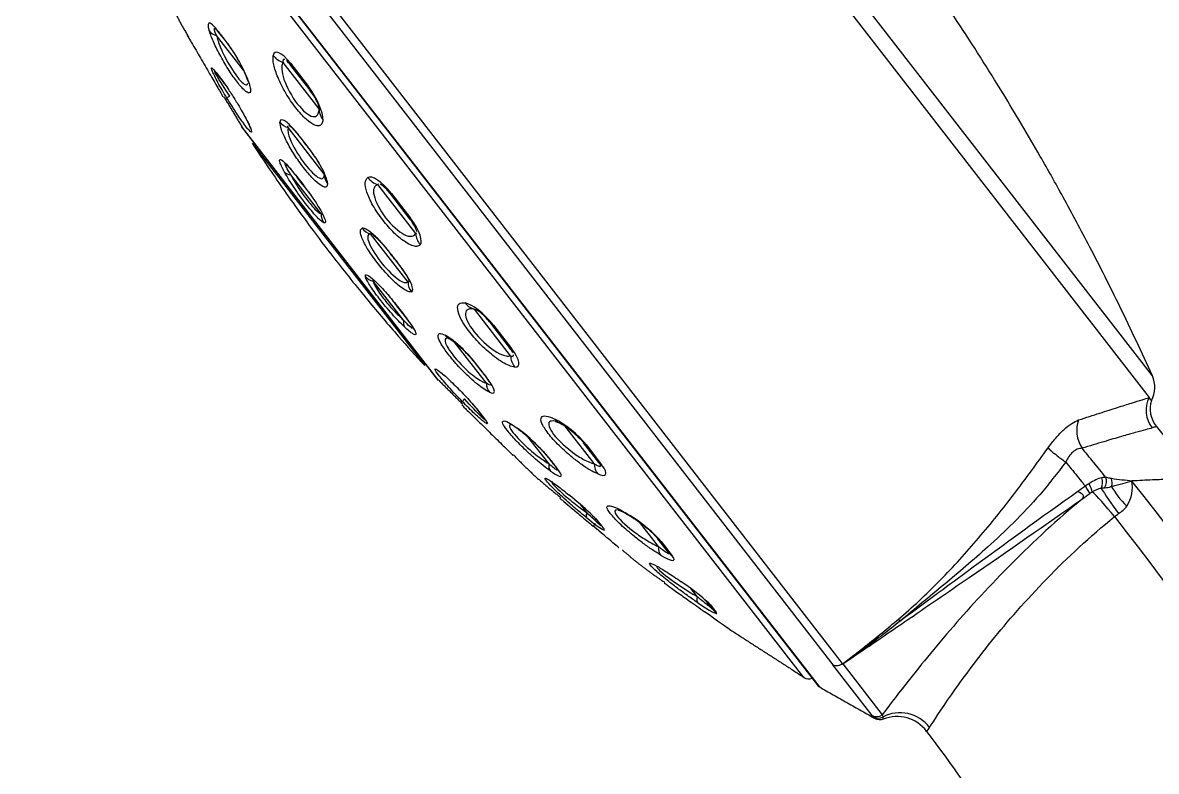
# Model space of a CAD drawing. Extents: x 1425 to 2779, y 0 to 992.
# Drawn here: x 2263.7 to 2325.2, y 605.2 to 645.9 of the extents above; entities that cross this region are included whole.
import ezdxf

# ---------------------------------------------------------------- set-up
doc = ezdxf.new("R2010")
doc.units = 0
doc.header["$LTSCALE"] = 10
doc.header["$MEASUREMENT"] = 0
doc.layers.add('1', color=7, linetype='CONTINUOUS')

msp = doc.modelspace()

# ---------------------------------------------------------------- linework, layer by layer
at = {"layer": '1', "color": 7, "linetype": 'Continuous', "lineweight": -3}
for p, q in [((2284.091, 678.002), (2324.797, 625.524)), ((2324.965, 626.702), (2285.393, 677.718)), ((2308.157, 611.096), (2263.838, 668.233)), ((2263.657, 667.713), (2307.627, 611.028)), ((2264.564, 664.393), (2285.721, 637.117)), ((2264.614, 664.293), (2306.794, 609.915)), ((2306.053, 610.337), (2264.839, 663.47)), ((2272.583, 645.18), (2272.584, 645.178)), ((2275.643, 643.29), (2274.182, 645.172)), ((2274.506, 645.097), (2274.487, 645.12)), ((2274.557, 644.995), (2274.539, 645.018)), ((2274.557, 644.995), (2274.579, 644.967)), ((2279.747, 641.183), (2277.787, 643.709)), ((2278.187, 643.656), (2279.163, 642.397)), ((2279.178, 642.298), (2278.212, 643.544)), ((2274.172, 643.131), (2274.373, 642.873)), ((2274.425, 642.79), (2274.226, 643.046)), ((2280.865, 633.35), (2275.527, 640.231)), ((2275.554, 640.193), (2286.172, 626.504)), ((2280.035, 637.627), (2278.064, 640.168)), ((2276.108, 639.33), (2285.474, 627.256)), ((2278.922, 639.403), (2278.9, 639.432)), ((2278.936, 639.35), (2278.914, 639.378)), ((2279.854, 635.486), (2278.206, 637.611)), ((2278.53, 637.514), (2278.854, 637.095)), ((2278.869, 637.061), (2278.547, 637.476)), ((2280.045, 637.477), (2280.038, 637.479)), ((2284.991, 634.423), (2282.93, 637.08)), ((2285.721, 637.117), (2306.878, 609.841)), ((2284.653, 635.239), (2283.637, 636.549)), ((2283.67, 636.586), (2284.697, 635.262)), ((2284.574, 631.775), (2282.534, 634.406)), ((2286.202, 626.469), (2280.865, 633.35)), ((2283.805, 633.072), (2283.782, 633.102)), ((2283.833, 633.072), (2283.81, 633.102)), ((2284.33, 629.715), (2282.683, 631.839)), ((2284.285, 630.079), (2283.963, 630.494)), ((2283.992, 630.471), (2284.317, 630.053)), ((2290.134, 627.793), (2288.173, 630.32)), ((2290.079, 628.245), (2289.112, 629.491)), ((2289.204, 629.452), (2290.181, 628.193)), ((2288.822, 626.299), (2287.092, 628.53)), ((2290.079, 628.245), (2290.145, 628.16)), ((2288.507, 627.011), (2288.487, 627.037)), ((2288.575, 626.958), (2288.555, 626.985)), ((2288.606, 624.509), (2288.407, 624.765)), ((2288.474, 624.694), (2288.675, 624.435)), ((2294.672, 621.942), (2293.088, 623.983)), ((2292.205, 621.938), (2291.075, 623.394)), ((2294.923, 621.999), (2294.101, 623.059)), ((2294.247, 622.952), (2295.078, 621.88)), ((2290.264, 622.386), (2290.262, 622.388)), ((2292.377, 622.022), (2292.391, 622.003)), ((2292.407, 621.983), (2292.391, 622.003)), ((2294.923, 621.999), (2294.929, 621.992)), ((2292.508, 621.888), (2292.493, 621.908)), ((2294.266, 619.28), (2293.923, 619.724)), ((2294.809, 618.886), (2294.969, 618.68)), ((2294.977, 618.669), (2294.969, 618.68)), ((2295.101, 618.546), (2295.092, 618.557)), ((2298.162, 617.443), (2297.146, 618.752)), ((2298.713, 617.114), (2298.116, 617.884)), ((2298.304, 617.721), (2298.908, 616.942)), ((2295.996, 617.39), (2296.003, 617.383)), ((2300.262, 614.736), (2299.944, 615.145)), ((2301.076, 614.067), (2300.762, 614.472)), ((2300.979, 614.272), (2301.297, 613.863)), ((2302.018, 612.933), (2302.01, 612.942)), ((2307.63, 611.026), (2307.627, 611.028)), ((2309.765, 608.274), (2307.63, 611.026)), ((2308.11, 611.059), (2308.114, 611.053)), ((2308.166, 611.077), (2310.306, 608.317)), ((2310.362, 608.078), (2310.362, 608.076))]:
    msp.add_line(p, q, dxfattribs=at)
for centre, radius, start, end in [((2275.949, 640.5), 0.5, 212.49845, 217.79946), ((2286.567, 626.81), 0.5, 217.79946, 223.10117), ((2323.598, 626.085), 1.5, 331.57167, 24.28365), ((2326.344, 624.91), 1.5, 162.11647, 219.10342), ((2306.313, 610.764), 0.5, 238.70122, 291.53709), ((2307.031, 610.099), 0.3, 217.79946, 239.28471), ((2311.112, 606.222), 2, 36.67827, 112.01394)]:
    msp.add_arc(centre, radius, start, end, dxfattribs=at)
at = {"layer": '1', "color": 7, "linetype": 'Continuous', "lineweight": -3, "extrusion": (-6.12323e-17, 7.4988e-33, -1)}
msp.add_arc((-2310.175, 608.54), 0.5, 247.98606, 298.57653, dxfattribs=at)
at = {"layer": '1', "color": 7, "linetype": 'Continuous', "lineweight": -3}
for centre, major_axis, ratio, start_param, end_param in [((2274.469, 645.803), (-0.763, -0.24), 0.790647, 0.258383, 0.955246), ((2273.284, 645.566), (-0.632, -0.49), 0.999814, 6.129539, 6.283185), ((2275.189, 645.485), (-0.632, -0.49), 0.601951, 6.04877, 6.283185), ((2278.078, 644.584), (-0.984, 0.179), 0.920519, 0.762673, 1.440702), ((2279.002, 644.157), (-0.79, -0.613), 0.336273, 5.969297, 6.283185), ((2274.858, 643.537), (0.632, 0.49), 0.820215, 2.987946, 3.141593), ((2275.057, 643.28), (-0.632, -0.49), 0.797517, 6.129539, 6.283185), ((2276.592, 643.066), (-0.759, -0.252), 0.768418, 6.253134, 6.575553), ((2279.968, 642.911), (0.79, 0.613), 0.281505, 2.827704, 3.141593), ((2275.404, 642.222), (-0.684, -0.414), 0.069588, 0.056778, 0.698233), ((2280.746, 641.144), (-0.998, 0.063), 0.898066, 0.027091, 0.70512), ((2278.275, 640.896), (-0.799, 0.038), 0.944594, 0.651641, 1.348505), ((2276.707, 640.543), (-0.748, -0.283), 0.920959, 6.24363, 6.510766), ((2279.546, 639.868), (0.632, 0.49), 0.274487, 2.907178, 3.141593), ((2279.568, 639.84), (-0.632, -0.49), 0.272839, 6.04877, 6.283185), ((2278.522, 638.202), (-0.698, -0.391), 0.638772, 0.144702, 0.786157), ((2279.179, 637.967), (0.632, 0.49), 0.327322, 2.987946, 3.141593), ((2280.835, 637.597), (-0.8, -0.014), 0.934499, 6.22356, 6.920424), ((2283.163, 638.029), (-0.51, 0.86), 0.956087, 1.665107, 2.343136), ((2279.501, 637.552), (-0.632, -0.49), 0.290596, 6.129539, 6.283185), ((2284.427, 637.162), (-0.79, -0.613), 0.028793, 5.969297, 6.283185), ((2280.63, 635.485), (0.359, 0.715), 0.963967, 2.019888, 2.661343), ((2285.443, 635.852), (0.79, 0.613), 0.028793, 3.141593, 3.455481), ((2282.706, 635.183), (-0.15, 0.786), 0.970968, 2.0263, 2.723163), ((2285.968, 634.412), (-0.706, 0.708), 0.956087, 0.798457, 1.476486), ((2284.415, 633.592), (0.632, 0.49), 0.091415, 3.141593, 3.376008), ((2284.437, 633.563), (-0.632, -0.49), 0.093121, 0, 0.234415), ((2282.874, 632.592), (-0.782, -0.17), 0.963967, 0.480249, 1.121705), ((2285.356, 631.767), (-0.263, 0.756), 0.974371, 1.233845, 1.930708), ((2288.385, 631.297), (0.188, 0.982), 0.898066, 2.436473, 3.114501), ((2284.595, 630.984), (0.632, 0.49), 0.290596, 3.141593, 3.295239), ((2284.917, 630.569), (-0.632, -0.49), 0.327322, 0, 0.153647), ((2284.982, 629.874), (0.552, 0.579), 0.638772, 2.355436, 2.996891), ((2289.902, 630.104), (-0.79, -0.613), 0.281505, 0, 0.313888), ((2287.164, 629.436), (0.363, 0.713), 0.866208, 2.726411, 3.118255), ((2290.869, 628.858), (0.79, 0.613), 0.336273, 3.141593, 3.455481), ((2291.053, 627.857), (0.071, 0.997), 0.920519, 1.700891, 2.378919), ((2286.798, 627.534), (0.46, 0.655), 0.920959, 2.914012, 3.198367), ((2289.119, 627.527), (0.632, 0.49), 0.444971, 3.141593, 3.376008), ((2289.139, 627.501), (-0.632, -0.49), 0.446505, 0, 0.234415), ((2289.546, 626.365), (0.341, 0.724), 0.882649, 2.049803, 2.746667), ((2288.1, 625.854), (0.572, 0.56), 0.069588, 2.443359, 3.084815), ((2326.111, 624.816), (0.421, -1.44), 0.990409, 3.938422, 5.107345), ((2289.039, 625.255), (0.632, 0.49), 0.797517, 3.141593, 3.295239), ((2289.238, 624.999), (-0.632, -0.49), 0.820215, 0, 0.153647), ((2291.046, 624.431), (0.47, 0.647), 0.644461, 2.929366, 3.225859), ((2293.233, 625.047), (0.439, 0.899), 0.752136, 2.751698, 3.1274), ((2322.149, 623.6), (0.449, -1.431), 0.845009, 3.953017, 5.044547), ((2294.891, 623.672), (-0.79, -0.613), 0.564247, 0, 0.313888), ((2290.812, 622.969), (0.632, 0.49), 0.999814, 3.141593, 3.295239), ((2293.023, 622.493), (0.632, 0.49), 0.738431, 3.141593, 3.376008), ((2295.713, 622.612), (0.79, 0.613), 0.610836, 3.141593, 3.455481), ((2292.839, 622.12), (0.464, 0.651), 0.67172, 2.272821, 2.969684), ((2293.039, 622.474), (-0.632, -0.49), 0.739586, 0, 0.234415), ((2295.503, 622.12), (0.4, 0.917), 0.794845, 2.089679, 2.767708), ((2321.434, 620.772), (0.25, -0.433), 0.241791, 0.465728, 1.609611), ((2321.931, 620.939), (0.022, -0.5), 0.658101, 0.827819, 2.023829), ((2322.105, 620.925), (-0.108, -0.488), 0.728057, 1.102948, 2.311081), ((2322.403, 620.856), (-0.086, -0.493), 0.754515, 1.387842, 2.281452), ((2322.787, 618.974), (-1.26, 1.553), 0.07539, 4.709308, 5.830934), ((2323.215, 619.302), (-1.171, 1.621), 0.059104, 0.58893, 1.575202), ((2324.152, 620.088), (-1.467, 1.359), 0.361279, 0.764358, 1.515616), ((2294.79, 619.605), (0.503, 0.622), 0.370072, 2.384959, 3.081822), ((2297.233, 619.89), (0.531, 0.847), 0.532582, 2.913526, 3.209486), ((2295.136, 619.16), (0.513, 0.614), 0.018443, 2.467967, 3.16483), ((2295.136, 619.16), (0.513, 0.614), 0.018443, 2.467967, 3.16483), ((2295.601, 619.17), (0.632, 0.49), 0.932162, 3.141593, 3.376008), ((2295.609, 619.16), (-0.632, -0.49), 0.932781, 0, 0.234415), ((2298.906, 618.497), (-0.79, -0.613), 0.791757, 0, 0.313888), ((2298.882, 617.764), (0.516, 0.857), 0.591366, 2.274383, 2.952412), ((2299.503, 617.727), (0.79, 0.613), 0.825606, 3.141593, 3.455481), ((2300.86, 615.215), (0.563, 0.827), 0.329999, 2.392717, 3.070746), ((2301.553, 615.085), (-0.79, -0.613), 0.941765, 0, 0.313888), ((2301.867, 614.68), (0.79, 0.613), 0.95956, 3.141593, 3.455481), ((2301.242, 614.721), (0.578, 0.816), 0.03633, 2.96891, 3.166156), ((2309.476, 611.925), (0.095, -0.121), 0.06588, 3.583979, 4.233587), ((2307.878, 611.451), (-0.395, -0.306), 0.902957, 0.411505, 1.57674), ((2307.882, 611.45), (-0.395, -0.306), 0.902957, 0.411549, 1.45248), ((2277.238, 650.42), (43.775, 33.955), 0.902958, 4.717243, 4.718332), ((2311.314, 606.461), (-1.615, 1.179), 0.972943, 4.421123, 5.84877), ((2310.005, 608.712), (0.395, 0.306), 0.995323, 3.553142, 4.703662), ((2310.086, 608.625), (0.344, 0.362), 0.994828, 3.402967, 4.41939)]:
    msp.add_ellipse(centre, major_axis=major_axis, ratio=ratio, start_param=start_param, end_param=end_param, dxfattribs=at)
for points, knots in [([(2324.965, 626.702), (2324.395, 627.964), (2323.295, 630.309), (2321.667, 633.537), (2320.217, 636.247), (2318.971, 638.467), (2317.88, 640.338), (2316.799, 642.131), (2315.641, 643.988), (2314.311, 646.042), (2312.717, 648.409), (2310.675, 651.298), (2309.094, 653.405), (2308.202, 654.555)], [0, 0, 0, 0, 0.127492, 0.238457, 0.332806, 0.410489, 0.472843, 0.532186, 0.603305, 0.674314, 0.75745, 0.866048, 1, 1, 1, 1]), ([(2274.487, 645.12), (2274.359, 645.286), (2274.228, 645.455), (2274, 645.711), (2273.903, 645.796), (2273.699, 645.889), (2273.682, 645.728), (2273.779, 645.418)], [0, 0, 0, 0, 0.25, 0.25, 0.5, 0.5, 1, 1, 1, 1]), ([(2275.921, 642.656), (2275.956, 642.538), (2276.025, 642.309), (2276.028, 642.11), (2275.94, 642.027), (2275.727, 642.13), (2275.322, 642.593), (2274.853, 643.257), (2274.397, 644.037), (2273.994, 644.823), (2273.851, 645.217), (2273.779, 645.418)], [0, 0, 0, 0, 0.087607, 0.169371, 0.250856, 0.377447, 0.501128, 0.621802, 0.747777, 0.872041, 1, 1, 1, 1]), ([(2274.182, 645.172), (2274.071, 645.408), (2274.026, 645.557), (2274.082, 645.546), (2274.088, 645.543), (2274.095, 645.539)], [0, 0, 0, 0, 0.910021, 0.910021, 1, 1, 1, 1]), ([(2274.095, 645.539), (2274.123, 645.523), (2274.167, 645.48), (2274.305, 645.32), (2274.41, 645.184), (2274.539, 645.018)], [0, 0, 0, 0, 0.445139, 0.445139, 1, 1, 1, 1]), ([(2272.584, 645.178), (2272.597, 645.159), (2272.619, 645.123), (2272.795, 644.824), (2273.105, 644.292), (2273.475, 643.654), (2273.806, 643.084), (2273.952, 642.831), (2274.023, 642.707)], [0, 0, 0, 0, 0.178327, 0.339125, 0.500023, 0.752204, 0.878517, 1, 1, 1, 1]), ([(2274.182, 645.172), (2274.204, 645.079), (2274.272, 644.784), (2274.611, 643.972), (2275.082, 643.204), (2275.539, 642.614), (2275.799, 642.406), (2275.878, 642.527), (2275.885, 642.576)], [0, 0, 0, 0, 0.097099, 0.305185, 0.602436, 0.603236, 0.900981, 1, 1, 1, 1]), ([(2275.921, 642.656), (2275.814, 642.98), (2275.593, 643.447), (2275.19, 644.137), (2275.046, 644.362), (2274.767, 644.761), (2274.636, 644.929), (2274.506, 645.097)], [0, 0, 0, 0, 0.5, 0.5, 0.75, 0.75, 1, 1, 1, 1]), ([(2274.541, 645.018), (2274.669, 644.861), (2274.861, 644.602), (2275.129, 644.207), (2275.314, 643.908), (2275.482, 643.61), (2275.675, 643.227), (2275.778, 642.98), (2275.828, 642.83)], [0, 0, 0, 0, 0.266623, 0.392615, 0.515594, 0.636826, 0.757699, 1, 1, 1, 1]), ([(2279.95, 640.611), (2279.936, 640.52), (2279.908, 640.345), (2279.754, 640.246), (2279.484, 640.291), (2279.063, 640.556), (2278.477, 641.216), (2277.907, 642.046), (2277.495, 642.885), (2277.236, 643.633), (2277.247, 643.933), (2277.253, 644.088)], [0, 0, 0, 0, 0.087456, 0.169153, 0.25014, 0.377375, 0.499739, 0.622279, 0.749894, 0.871256, 1, 1, 1, 1]), ([(2277.787, 643.709), (2277.77, 643.674), (2277.723, 643.576), (2277.707, 643.296), (2277.835, 642.644), (2278.265, 641.844), (2278.859, 641.078), (2279.358, 640.681), (2279.642, 640.804), (2279.729, 640.992), (2279.742, 641.132), (2279.747, 641.183)], [0, 0, 0, 0, 0.046355, 0.127416, 0.254336, 0.50001, 0.500136, 0.746142, 0.872777, 0.954138, 1, 1, 1, 1]), ([(2277.876, 643.862), (2277.831, 643.878), (2277.779, 643.858), (2277.785, 643.752), (2277.787, 643.709)], [0, 0, 0, 0, 0.602963, 1, 1, 1, 1]), ([(2278.212, 643.544), (2278.155, 643.612), (2278.07, 643.715), (2278, 643.781), (2277.978, 643.799)], [0, 0, 0, 0, 0.664787, 1, 1, 1, 1]), ([(2274.723, 641.806), (2274.641, 641.942), (2274.473, 642.223), (2274.179, 642.746), (2273.91, 643.277), (2273.861, 643.509), (2274.066, 643.261), (2274.172, 643.131)], [0, 0, 0, 0, 0.121003, 0.24993, 0.500418, 0.740079, 1, 1, 1, 1]), ([(2274.899, 641.874), (2274.615, 642.301), (2274.343, 642.734), (2274.117, 643.12), (2274.075, 643.202), (2274.079, 643.231), (2274.128, 643.174), (2274.226, 643.046)], [0, 0, 0, 0, 0.5, 0.5, 0.75, 0.75, 1, 1, 1, 1]), ([(2274.023, 642.707), (2274.101, 642.574), (2274.251, 642.313), (2274.47, 641.936), (2274.537, 641.819), (2274.538, 641.819), (2274.538, 641.819)], [0, 0, 0, 0, 0.26018, 0.505794, 0.999067, 1, 1, 1, 1]), ([(2274.373, 642.873), (2274.468, 642.747), (2274.648, 642.507), (2274.996, 641.987), (2275.405, 641.328), (2275.74, 640.734), (2275.952, 640.317), (2276.009, 640.179), (2276.037, 640.112)], [0, 0, 0, 0, 0.178327, 0.339125, 0.500023, 0.752204, 0.878517, 1, 1, 1, 1]), ([(2274.411, 642.81), (2274.475, 642.727), (2274.609, 642.547), (2274.767, 642.324), (2274.846, 642.209)], [0, 0, 0, 0, 0.515527, 1, 1, 1, 1]), ([(2276.037, 640.112), (2276.056, 640.052), (2276.095, 639.936), (2276.05, 639.9), (2275.81, 640.159), (2275.398, 640.74), (2275.016, 641.328), (2274.822, 641.644), (2274.723, 641.806)], [0, 0, 0, 0, 0.130106, 0.252927, 0.499594, 0.746402, 0.869479, 1, 1, 1, 1]), ([(2279.747, 641.183), (2279.745, 641.225), (2279.74, 641.332), (2279.626, 641.613), (2279.422, 641.969), (2279.25, 642.201), (2279.178, 642.298)], [0, 0, 0, 0, 0.200427, 0.49953, 0.790892, 1, 1, 1, 1]), ([(2275.856, 640.503), (2275.856, 640.503), (2275.895, 640.421), (2275.925, 640.351), (2275.947, 640.292)], [0, 0, 0, 0, 0.000115, 1, 1, 1, 1]), ([(2278.9, 639.432), (2278.745, 639.631), (2278.587, 639.836), (2278.282, 640.19), (2278.137, 640.338), (2277.773, 640.637), (2277.626, 640.642), (2277.618, 640.468)], [0, 0, 0, 0, 0.25, 0.25, 0.5, 0.5, 1, 1, 1, 1]), ([(2280.199, 637.14), (2280.193, 637.076), (2280.18, 636.952), (2280.049, 636.925), (2279.811, 637.038), (2279.433, 637.352), (2278.906, 637.973), (2278.38, 638.709), (2277.965, 639.437), (2277.661, 640.096), (2277.632, 640.343), (2277.618, 640.468)], [0, 0, 0, 0, 0.087607, 0.169371, 0.250856, 0.377447, 0.501128, 0.621802, 0.747777, 0.872041, 1, 1, 1, 1]), ([(2278.064, 640.168), (2278.056, 640.113), (2278.029, 639.94), (2278.229, 639.307), (2278.702, 638.537), (2279.253, 637.826), (2279.659, 637.436), (2279.977, 637.367), (2280.013, 637.528), (2280.035, 637.627)], [0, 0, 0, 0, 0.080562, 0.253207, 0.499831, 0.500495, 0.747529, 0.843295, 1, 1, 1, 1]), ([(2278.109, 640.283), (2278.136, 640.273), (2278.173, 640.247), (2278.292, 640.142), (2278.386, 640.04), (2278.619, 639.759), (2278.758, 639.578), (2278.914, 639.378)], [0, 0, 0, 0, 0.248031, 0.248031, 0.624016, 0.624016, 1, 1, 1, 1]), ([(2276.108, 639.33), (2276.652, 638.498), (2277.684, 636.971), (2279.173, 634.901), (2280.113, 633.661), (2280.546, 633.103)], [0, 0, 0, 0, 0.389678, 0.722924, 1, 1, 1, 1]), ([(2280.199, 637.14), (2280.196, 637.33), (2280.055, 637.695), (2279.689, 638.337), (2279.543, 638.564), (2279.236, 638.999), (2279.079, 639.201), (2278.922, 639.403)], [0, 0, 0, 0, 0.5, 0.5, 0.75, 0.75, 1, 1, 1, 1]), ([(2278.936, 639.35), (2279.094, 639.146), (2279.247, 638.948), (2279.522, 638.575), (2279.642, 638.401), (2279.741, 638.244), (2279.744, 638.24), (2279.747, 638.235)], [0, 0, 0, 0, 0.492929, 0.492929, 0.985859, 0.985859, 1, 1, 1, 1]), ([(2277.868, 637.751), (2277.813, 637.853), (2277.7, 638.064), (2277.582, 638.36), (2277.599, 638.521), (2277.949, 638.238), (2278.331, 637.762), (2278.53, 637.514)], [0, 0, 0, 0, 0.121003, 0.24993, 0.500418, 0.740079, 1, 1, 1, 1]), ([(2277.925, 638.192), (2277.956, 638.179), (2278.017, 638.122), (2278.215, 637.899), (2278.364, 637.711), (2278.547, 637.476)], [0, 0, 0, 0, 0.462834, 0.462834, 1, 1, 1, 1]), ([(2279.993, 635.011), (2279.942, 635.043), (2279.842, 635.106), (2279.532, 635.411), (2279.022, 636.018), (2278.476, 636.771), (2278.094, 637.359), (2277.945, 637.618), (2277.868, 637.751)], [0, 0, 0, 0, 0.130106, 0.252927, 0.499594, 0.746402, 0.869479, 1, 1, 1, 1]), ([(2278.206, 637.611), (2278.285, 637.463), (2278.44, 637.178), (2278.759, 636.693), (2279.131, 636.181), (2279.572, 635.667), (2279.756, 635.549), (2279.854, 635.486)], [0, 0, 0, 0, 0.179168, 0.347393, 0.501625, 0.737142, 1, 1, 1, 1]), ([(2285.228, 633.807), (2285.172, 633.77), (2285.063, 633.699), (2284.788, 633.756), (2284.388, 633.968), (2283.841, 634.396), (2283.397, 634.904), (2283.002, 635.413), (2282.62, 635.971), (2282.308, 636.681), (2282.195, 637.241), (2282.325, 637.387), (2282.392, 637.462)], [0, 0, 0, 0, 0.087458, 0.169158, 0.250147, 0.37738, 0.499751, 0.500394, 0.622942, 0.750385, 0.871489, 1, 1, 1, 1]), ([(2278.854, 637.095), (2278.995, 636.91), (2279.263, 636.558), (2279.637, 636.004), (2279.963, 635.451), (2280.107, 635.105), (2280.092, 634.979), (2280.026, 635), (2279.993, 635.011)], [0, 0, 0, 0, 0.178327, 0.339125, 0.500023, 0.752204, 0.878517, 1, 1, 1, 1]), ([(2282.93, 637.08), (2282.896, 637.066), (2282.802, 637.029), (2282.694, 636.868), (2282.674, 636.405), (2283.043, 635.684), (2283.668, 634.879), (2284.275, 634.341), (2284.728, 634.247), (2284.911, 634.311), (2284.97, 634.393), (2284.991, 634.423)], [0, 0, 0, 0, 0.046355, 0.127416, 0.254336, 0.50001, 0.500136, 0.746142, 0.872777, 0.954138, 1, 1, 1, 1]), ([(2283.637, 636.549), (2283.568, 636.635), (2283.401, 636.839), (2283.199, 637.021), (2283.089, 637.085), (2283.054, 637.098)], [0, 0, 0, 0, 0.303083, 0.72806, 1, 1, 1, 1]), ([(2285.04, 634.539), (2285.035, 634.577), (2285, 634.698), (2284.875, 634.938), (2284.719, 635.151), (2284.653, 635.239)], [0, 0, 0, 0, 0.269795, 0.694903, 1, 1, 1, 1]), ([(2284.76, 631.261), (2284.707, 631.257), (2284.606, 631.247), (2284.346, 631.386), (2283.976, 631.669), (2283.473, 632.143), (2282.863, 632.868), (2282.305, 633.662), (2282.034, 634.242), (2281.948, 634.617), (2282.04, 634.677), (2282.087, 634.707)], [0, 0, 0, 0, 0.087565, 0.16929, 0.250736, 0.377265, 0.500887, 0.639925, 0.78603, 0.891403, 1, 1, 1, 1]), ([(2283.81, 633.102), (2283.65, 633.308), (2283.485, 633.522), (2283.142, 633.924), (2282.966, 634.112), (2282.48, 634.569), (2282.212, 634.731), (2282.087, 634.707)], [0, 0, 0, 0, 0.25, 0.25, 0.5, 0.5, 1, 1, 1, 1]), ([(2282.534, 634.406), (2282.492, 634.394), (2282.362, 634.355), (2282.371, 633.968), (2282.771, 633.291), (2283.342, 632.555), (2283.836, 632.05), (2284.345, 631.737), (2284.486, 631.761), (2284.574, 631.775)], [0, 0, 0, 0, 0.080562, 0.253207, 0.499831, 0.500495, 0.747529, 0.843295, 1, 1, 1, 1]), ([(2282.576, 634.408), (2282.645, 634.389), (2282.773, 634.292), (2283.055, 634.001), (2283.183, 633.856), (2283.465, 633.511), (2283.621, 633.31), (2283.782, 633.102)], [0, 0, 0, 0, 0.443294, 0.443294, 0.721647, 0.721647, 1, 1, 1, 1]), ([(2280.546, 633.103), (2281.153, 632.321), (2282.303, 630.885), (2283.955, 628.942), (2284.995, 627.78), (2285.474, 627.256)], [0, 0, 0, 0, 0.388064, 0.721562, 1, 1, 1, 1]), ([(2283.805, 633.072), (2283.968, 632.862), (2284.116, 632.672), (2284.359, 632.339), (2284.453, 632.198), (2284.59, 631.962), (2284.626, 631.874), (2284.628, 631.824)], [0, 0, 0, 0, 0.320135, 0.320135, 0.64027, 0.64027, 1, 1, 1, 1]), ([(2284.76, 631.261), (2284.873, 631.301), (2284.842, 631.523), (2284.573, 632.04), (2284.449, 632.24), (2284.157, 632.655), (2283.995, 632.863), (2283.833, 633.072)], [0, 0, 0, 0, 0.5, 0.5, 0.75, 0.75, 1, 1, 1, 1]), ([(2282.257, 632.093), (2282.255, 632.126), (2282.252, 632.194), (2282.382, 632.171), (2282.713, 631.928), (2283.361, 631.262), (2283.776, 630.742), (2283.992, 630.471)], [0, 0, 0, 0, 0.121003, 0.24993, 0.500418, 0.740079, 1, 1, 1, 1]), ([(2284.383, 629.352), (2284.273, 629.46), (2284.06, 629.668), (2283.586, 630.183), (2282.992, 630.899), (2282.53, 631.545), (2282.312, 631.922), (2282.275, 632.035), (2282.257, 632.093)], [0, 0, 0, 0, 0.130106, 0.252927, 0.499594, 0.746402, 0.869479, 1, 1, 1, 1]), ([(2282.683, 631.839), (2282.7, 631.773), (2282.733, 631.643), (2282.948, 631.293), (2283.279, 630.834), (2283.79, 630.229), (2284.144, 629.892), (2284.33, 629.715)], [0, 0, 0, 0, 0.179168, 0.347393, 0.501625, 0.737142, 1, 1, 1, 1]), ([(2290.367, 627.181), (2290.269, 627.198), (2290.08, 627.231), (2289.696, 627.428), (2289.193, 627.774), (2288.557, 628.317), (2287.896, 629.073), (2287.399, 629.809), (2287.228, 630.338), (2287.289, 630.674), (2287.541, 630.663), (2287.67, 630.658)], [0, 0, 0, 0, 0.087456, 0.169153, 0.25014, 0.377375, 0.499739, 0.622279, 0.749894, 0.871256, 1, 1, 1, 1]), ([(2284.285, 630.079), (2284.466, 629.845), (2284.61, 629.654), (2284.777, 629.407), (2284.818, 629.333), (2284.824, 629.299)], [0, 0, 0, 0, 0.538648, 0.538648, 1, 1, 1, 1]), ([(2284.317, 630.053), (2284.449, 629.878), (2284.701, 629.547), (2284.945, 629.161), (2285.04, 628.906), (2284.907, 628.917), (2284.644, 629.111), (2284.469, 629.273), (2284.383, 629.352)], [0, 0, 0, 0, 0.178327, 0.339125, 0.500023, 0.752204, 0.878517, 1, 1, 1, 1]), ([(2288.173, 630.32), (2288.123, 630.328), (2287.983, 630.349), (2287.78, 630.311), (2287.591, 630.066), (2287.852, 629.484), (2288.446, 628.719), (2289.115, 628.103), (2289.715, 627.818), (2289.989, 627.764), (2290.095, 627.785), (2290.134, 627.793)], [0, 0, 0, 0, 0.046355, 0.127416, 0.254336, 0.50001, 0.500136, 0.746142, 0.872777, 0.954138, 1, 1, 1, 1]), ([(2289.112, 629.491), (2289.037, 629.584), (2288.855, 629.808), (2288.56, 630.096), (2288.341, 630.257), (2288.249, 630.294), (2288.224, 630.303)], [0, 0, 0, 0, 0.226858, 0.544954, 0.873301, 1, 1, 1, 1]), ([(2288.986, 625.813), (2288.89, 625.865), (2288.704, 625.964), (2288.338, 626.24), (2287.873, 626.644), (2287.303, 627.206), (2286.74, 627.873), (2286.324, 628.468), (2286.182, 628.844), (2286.229, 629.05), (2286.464, 628.957), (2286.583, 628.91)], [0, 0, 0, 0, 0.087607, 0.169371, 0.250856, 0.377447, 0.501128, 0.621802, 0.747777, 0.872041, 1, 1, 1, 1]), ([(2288.555, 626.985), (2288.41, 627.171), (2288.262, 627.364), (2287.925, 627.758), (2287.739, 627.959), (2287.185, 628.503), (2286.82, 628.79), (2286.583, 628.91)], [0, 0, 0, 0, 0.25, 0.25, 0.5, 0.5, 1, 1, 1, 1]), ([(2286.737, 628.743), (2286.635, 628.756), (2286.489, 628.651), (2286.739, 628.175), (2287.253, 627.513), (2287.778, 626.969), (2288.43, 626.47), (2288.672, 626.364), (2288.822, 626.299)], [0, 0, 0, 0, 0.169733, 0.443924, 0.444662, 0.719309, 0.825779, 1, 1, 1, 1]), ([(2286.83, 628.722), (2286.813, 628.727), (2286.78, 628.736), (2286.751, 628.742), (2286.737, 628.743)], [0, 0, 0, 0, 0.513755, 1, 1, 1, 1]), ([(2286.782, 628.734), (2286.886, 628.68), (2287.063, 628.559), (2287.351, 628.315), (2287.581, 628.096), (2287.819, 627.848), (2288.142, 627.48), (2288.362, 627.207), (2288.501, 627.021)], [0, 0, 0, 0, 0.239123, 0.359362, 0.480082, 0.603088, 0.729915, 1, 1, 1, 1]), ([(2290.268, 627.955), (2290.256, 627.98), (2290.21, 628.065), (2290.131, 628.173), (2290.079, 628.245)], [0, 0, 0, 0, 0.333837, 1, 1, 1, 1]), ([(2287.732, 627.965), (2287.832, 627.852), (2287.937, 627.73), (2288.19, 627.42), (2288.341, 627.225), (2288.487, 627.037)], [0, 0, 0, 0, 0.417864, 0.417864, 1, 1, 1, 1]), ([(2290.134, 627.793), (2290.174, 627.78), (2290.276, 627.748), (2290.307, 627.793), (2290.303, 627.841)], [0, 0, 0, 0, 0.401743, 1, 1, 1, 1]), ([(2287.528, 625.298), (2287.396, 625.434), (2287.139, 625.699), (2286.665, 626.215), (2286.204, 626.759), (2286.011, 627.057), (2286.058, 627.092), (2286.161, 627.026), (2286.214, 626.992)], [0, 0, 0, 0, 0.130106, 0.252927, 0.499594, 0.746402, 0.869479, 1, 1, 1, 1]), ([(2286.214, 626.992), (2286.272, 626.948), (2286.392, 626.857), (2286.747, 626.545), (2287.298, 626.016), (2288.027, 625.245), (2288.321, 624.883), (2288.474, 624.694)], [0, 0, 0, 0, 0.121003, 0.24993, 0.500418, 0.740079, 1, 1, 1, 1]), ([(2288.507, 627.011), (2288.653, 626.823), (2288.776, 626.665), (2288.917, 626.468), (2288.957, 626.406), (2288.986, 626.357)], [0, 0, 0, 0, 0.629153, 0.629153, 1, 1, 1, 1]), ([(2288.986, 625.813), (2289.212, 625.706), (2289.308, 625.765), (2289.184, 626.096), (2289.099, 626.245), (2288.866, 626.584), (2288.721, 626.771), (2288.575, 626.958)], [0, 0, 0, 0, 0.5, 0.5, 0.75, 0.75, 1, 1, 1, 1]), ([(2286.366, 626.861), (2286.417, 626.825), (2286.477, 626.778), (2286.547, 626.72), (2286.547, 626.72)], [0, 0, 0, 0, 0.999956, 1, 1, 1, 1]), ([(2287.494, 625.115), (2287.494, 625.115), (2287.59, 625.022), (2287.901, 624.716), (2288.116, 624.505), (2288.227, 624.396)], [0, 0, 0, 0, 0.492595, 0.738852, 1, 1, 1, 1]), ([(2288.675, 624.435), (2288.747, 624.338), (2288.885, 624.153), (2288.892, 624.072), (2288.695, 624.193), (2288.307, 624.534), (2287.87, 624.952), (2287.64, 625.184), (2287.528, 625.298)], [0, 0, 0, 0, 0.178327, 0.339125, 0.500023, 0.752204, 0.878517, 1, 1, 1, 1]), ([(2288.606, 624.509), (2288.704, 624.382), (2288.747, 624.32), (2288.719, 624.323), (2288.65, 624.385), (2288.334, 624.697), (2287.979, 625.072), (2287.638, 625.451)], [0, 0, 0, 0, 0.25, 0.25, 0.5, 0.5, 1, 1, 1, 1]), ([(2287.949, 625.317), (2288.04, 625.212), (2288.217, 625.004), (2288.358, 624.829), (2288.422, 624.746)], [0, 0, 0, 0, 0.481906, 1, 1, 1, 1]), ([(2320.963, 624.31), (2321.358, 624.438), (2322.139, 624.689), (2323.089, 624.992), (2323.855, 625.234), (2324.444, 625.417), (2324.68, 625.489), (2324.797, 625.524)], [0, 0, 0, 0, 0.208256, 0.411317, 0.610219, 0.806062, 1, 1, 1, 1]), ([(2294.865, 621.383), (2294.73, 621.448), (2294.468, 621.574), (2294, 621.88), (2293.427, 622.315), (2292.753, 622.908), (2292.144, 623.596), (2291.766, 624.178), (2291.77, 624.482), (2292.02, 624.575), (2292.383, 624.42), (2292.57, 624.341)], [0, 0, 0, 0, 0.087456, 0.169153, 0.25014, 0.377375, 0.499739, 0.622279, 0.749894, 0.871256, 1, 1, 1, 1]), ([(2288.227, 624.396), (2288.328, 624.297), (2288.538, 624.091), (2289.008, 623.629), (2289.604, 623.043), (2290.167, 622.487), (2290.23, 622.422), (2290.262, 622.388)], [0, 0, 0, 0, 0.121003, 0.24993, 0.500418, 0.740079, 1, 1, 1, 1]), ([(2292.307, 621.532), (2292.175, 621.629), (2291.921, 621.816), (2291.485, 622.182), (2290.976, 622.644), (2290.404, 623.208), (2289.932, 623.757), (2289.668, 624.157), (2289.721, 624.282), (2289.973, 624.223), (2290.322, 623.984), (2290.499, 623.863)], [0, 0, 0, 0, 0.087607, 0.169371, 0.250856, 0.377447, 0.501128, 0.621802, 0.747777, 0.872041, 1, 1, 1, 1]), ([(2290.185, 624.047), (2290.162, 624.052), (2290.017, 624.059), (2290.071, 623.88), (2290.458, 623.381), (2290.951, 622.877), (2291.682, 622.278), (2292.005, 622.068), (2292.205, 621.938)], [0, 0, 0, 0, 0.048852, 0.362963, 0.363809, 0.678442, 0.800414, 1, 1, 1, 1]), ([(2292.493, 621.908), (2292.384, 622.048), (2292.271, 622.194), (2291.984, 622.526), (2291.81, 622.71), (2291.252, 623.26), (2290.827, 623.624), (2290.499, 623.863)], [0, 0, 0, 0, 0.25, 0.25, 0.5, 0.5, 1, 1, 1, 1]), ([(2292.531, 624.243), (2292.402, 624.264), (2292.106, 624.246), (2292.221, 623.853), (2292.726, 623.201), (2293.402, 622.576), (2294.114, 622.147), (2294.468, 621.99), (2294.618, 621.955), (2294.672, 621.942)], [0, 0, 0, 0, 0.14528, 0.426884, 0.427029, 0.709015, 0.854171, 0.947431, 1, 1, 1, 1]), ([(2292.617, 624.226), (2292.587, 624.233), (2292.558, 624.238), (2292.531, 624.243), (2292.531, 624.243)], [0, 0, 0, 0, 0.993424, 1, 1, 1, 1]), ([(2292.778, 624.156), (2292.88, 624.106), (2293.094, 623.98), (2293.455, 623.713), (2293.823, 623.381), (2294.031, 623.149), (2294.131, 623.026)], [0, 0, 0, 0, 0.252254, 0.50235, 0.747913, 1, 1, 1, 1]), ([(2319.302, 622.79), (2319.442, 622.975), (2319.72, 623.342), (2320.162, 623.793), (2320.594, 624.148), (2320.84, 624.256), (2320.963, 624.31)], [0, 0, 0, 0, 0.255199, 0.507298, 0.755172, 1, 1, 1, 1]), ([(2324.957, 623.877), (2324.846, 623.847), (2324.619, 623.785), (2324.053, 623.63), (2323.3, 623.416), (2322.348, 623.137), (2321.555, 622.897), (2321.152, 622.775)], [0, 0, 0, 0, 0.186365, 0.379415, 0.579269, 0.786065, 1, 1, 1, 1]), ([(2325.18, 623.964), (2325.173, 623.958), (2325.158, 623.946), (2325.024, 623.9), (2324.957, 623.877)], [0, 0, 0, 0, 0.499971, 1, 1, 1, 1]), ([(2290.605, 623.766), (2290.761, 623.652), (2291.002, 623.46), (2291.345, 623.155), (2291.598, 622.913), (2291.837, 622.666), (2292.135, 622.332), (2292.314, 622.113), (2292.414, 621.977)], [0, 0, 0, 0, 0.244402, 0.365804, 0.486757, 0.609126, 0.734486, 1, 1, 1, 1]), ([(2291.886, 622.633), (2291.931, 622.579), (2291.977, 622.525), (2292.156, 622.307), (2292.281, 622.145), (2292.391, 622.003)], [0, 0, 0, 0, 0.247307, 0.247307, 1, 1, 1, 1]), ([(2311.185, 613.501), (2311.558, 613.826), (2312.334, 614.503), (2313.81, 615.951), (2315.215, 617.498), (2316.529, 619.092), (2317.799, 620.713), (2318.701, 621.959), (2319.302, 622.79)], [0, 0, 0, 0, 0.120079, 0.250381, 0.501072, 0.626288, 0.751115, 1, 1, 1, 1]), ([(2321.152, 622.775), (2321.067, 622.764), (2320.907, 622.743), (2320.65, 622.585), (2320.422, 622.343), (2320.315, 622.132), (2320.261, 622.024)], [0, 0, 0, 0, 0.274281, 0.516803, 0.755173, 1, 1, 1, 1]), ([(2322.441, 621.196), (2322.33, 621.333), (2322.219, 621.47), (2321.894, 621.87), (2321.679, 622.134), (2321.36, 622.523), (2321.256, 622.649), (2321.152, 622.775)], [0, 0, 0, 0, 0.259237, 0.259237, 0.759351, 0.759351, 1, 1, 1, 1]), ([(2294.672, 621.942), (2294.732, 621.904), (2294.882, 621.81), (2295.02, 621.768), (2295.039, 621.836), (2294.957, 621.951), (2294.923, 621.999)], [0, 0, 0, 0, 0.200427, 0.49953, 0.790892, 1, 1, 1, 1]), ([(2320.261, 622.024), (2319.804, 621.425), (2318.924, 620.271), (2317.472, 618.758), (2316.118, 617.481), (2314.849, 616.373), (2313.656, 615.371), (2312.458, 614.384), (2311.666, 613.72), (2311.271, 613.388)], [0, 0, 0, 0, 0.180769, 0.347878, 0.502293, 0.627441, 0.75204, 0.876133, 1, 1, 1, 1]), ([(2320.261, 622.024), (2320.361, 621.902), (2320.462, 621.78), (2320.777, 621.397), (2320.991, 621.135), (2321.247, 620.82), (2321.29, 620.767), (2321.333, 620.715)], [0, 0, 0, 0, 0.280463, 0.280463, 0.87932, 0.87932, 1, 1, 1, 1]), ([(2292.679, 621.594), (2292.678, 621.586), (2292.673, 621.583), (2292.613, 621.594), (2292.437, 621.731), (2292.205, 621.938)], [0, 0, 0, 0, 0.158248, 0.158248, 1, 1, 1, 1]), ([(2292.307, 621.532), (2292.628, 621.303), (2292.85, 621.2), (2292.898, 621.308), (2292.868, 621.386), (2292.726, 621.608), (2292.618, 621.747), (2292.508, 621.888)], [0, 0, 0, 0, 0.5, 0.5, 0.75, 0.75, 1, 1, 1, 1]), ([(2292.407, 621.983), (2292.516, 621.842), (2292.596, 621.739), (2292.657, 621.647), (2292.668, 621.627), (2292.674, 621.613)], [0, 0, 0, 0, 0.713425, 0.713425, 1, 1, 1, 1]), ([(2294.275, 618.995), (2294.121, 619.121), (2293.823, 619.364), (2293.363, 619.761), (2292.865, 620.208), (2292.357, 620.69), (2292.037, 621.043), (2291.964, 621.198), (2292.217, 621.064), (2292.658, 620.761), (2293.087, 620.419), (2293.305, 620.245)], [0, 0, 0, 0, 0.087607, 0.169371, 0.250856, 0.377447, 0.501128, 0.621802, 0.747777, 0.872041, 1, 1, 1, 1]), ([(2292.402, 620.953), (2292.36, 620.958), (2292.363, 620.925), (2292.524, 620.717), (2292.928, 620.329), (2293.661, 619.727), (2294.034, 619.451), (2294.266, 619.28)], [0, 0, 0, 0, 0.21307, 0.214115, 0.60278, 0.753452, 1, 1, 1, 1]), ([(2322.741, 621.128), (2322.712, 621.133), (2322.682, 621.139), (2322.582, 621.163), (2322.511, 621.18), (2322.441, 621.196)], [0, 0, 0, 0, 0.300602, 0.300602, 1, 1, 1, 1]), ([(2327.428, 621.137), (2327.41, 621.137), (2327.373, 621.137), (2327.071, 621.132), (2326.585, 621.119), (2325.887, 621.094), (2324.994, 621.056), (2324.237, 621.018), (2323.853, 620.999)], [0, 0, 0, 0, 0.157597, 0.318341, 0.482591, 0.6507, 0.823036, 1, 1, 1, 1]), ([(2364.498, 493.645), (2364.561, 516.377), (2361.546, 539.1), (2351.583, 571.727), (2347.392, 582.253), (2337.072, 602.453), (2330.95, 612.088), (2323.855, 620.997)], [0, 0, 0, 0, 0.5, 0.5, 0.75, 0.75, 1, 1, 1, 1]), ([(2295.092, 618.557), (2295.034, 618.632), (2294.973, 618.712), (2294.77, 618.934), (2294.63, 619.074), (2294.132, 619.547), (2293.693, 619.929), (2293.305, 620.245)], [0, 0, 0, 0, 0.25, 0.25, 0.5, 0.5, 1, 1, 1, 1]), ([(2320.919, 620.424), (2318.961, 619.037), (2316.943, 617.568), (2313.738, 615.211), (2312.6, 614.371), (2311.384, 613.472), (2311.328, 613.43), (2311.271, 613.388)], [0, 0, 0, 0, 0.640474, 0.640474, 0.983248, 0.983248, 1, 1, 1, 1]), ([(2321.169, 620.033), (2321.198, 620.075), (2321.261, 620.166), (2321.145, 620.31), (2321.002, 620.382), (2320.919, 620.424)], [0, 0, 0, 0, 0.266102, 0.573528, 1, 1, 1, 1]), ([(2292.813, 620.062), (2292.813, 620.062), (2292.814, 620.062), (2292.902, 619.988), (2293.334, 619.624), (2293.922, 619.133), (2294.387, 618.743), (2294.623, 618.546)], [0, 0, 0, 0, 0.002345, 0.243672, 0.495599, 0.744105, 1, 1, 1, 1]), ([(2298.28, 616.98), (2298.116, 617.083), (2297.798, 617.281), (2297.277, 617.655), (2296.676, 618.127), (2296.016, 618.701), (2295.515, 619.25), (2295.298, 619.625), (2295.49, 619.685), (2295.924, 619.541), (2296.379, 619.269), (2296.613, 619.129)], [0, 0, 0, 0, 0.087456, 0.169153, 0.25014, 0.377375, 0.499739, 0.622279, 0.749894, 0.871256, 1, 1, 1, 1]), ([(2309.442, 611.945), (2309.539, 612.011), (2309.636, 612.076), (2310.338, 612.555), (2310.937, 612.964), (2312.719, 614.181), (2313.883, 614.978), (2317.156, 617.23), (2319.205, 618.651), (2321.169, 620.033)], [0, 0, 0, 0, 0.023071, 0.023071, 0.168021, 0.168021, 0.45792, 0.45792, 1, 1, 1, 1]), ([(2321.169, 620.033), (2318.447, 617.77), (2316.053, 615.29), (2313.163, 611.955), (2312.282, 610.864), (2311.039, 609.283), (2310.597, 608.703), (2310.307, 608.317)], [0, 0, 0, 0, 0.513419, 0.513419, 0.78575, 0.78575, 1, 1, 1, 1]), ([(2294.977, 618.669), (2295.035, 618.595), (2295.063, 618.56), (2295.045, 618.563), (2295.001, 618.6), (2294.788, 618.79), (2294.538, 619.021), (2294.266, 619.28)], [0, 0, 0, 0, 0.25, 0.25, 0.5, 0.5, 1, 1, 1, 1]), ([(2294.275, 618.995), (2294.659, 618.684), (2294.989, 618.442), (2295.214, 618.322), (2295.244, 618.322), (2295.217, 618.397), (2295.159, 618.47), (2295.101, 618.546)], [0, 0, 0, 0, 0.5, 0.5, 0.75, 0.75, 1, 1, 1, 1]), ([(2295.988, 619.424), (2295.976, 619.426), (2295.758, 619.462), (2295.721, 619.34), (2296.088, 618.866), (2296.717, 618.302), (2297.494, 617.788), (2297.907, 617.556), (2298.094, 617.473), (2298.162, 617.443)], [0, 0, 0, 0, 0.016969, 0.340848, 0.341014, 0.665332, 0.832279, 0.939539, 1, 1, 1, 1]), ([(2296.726, 619.029), (2296.859, 618.947), (2297.121, 618.77), (2297.523, 618.462), (2297.892, 618.136), (2298.075, 617.936), (2298.156, 617.837)], [0, 0, 0, 0, 0.257683, 0.509392, 0.752915, 1, 1, 1, 1]), ([(2312.877, 607.628), (2313.078, 607.944), (2313.491, 608.583), (2314.633, 610.219), (2315.376, 611.234), (2317.973, 614.462), (2320.27, 616.922), (2322.908, 619.065)], [0, 0, 0, 0, 0.25, 0.25, 0.5, 0.5, 1, 1, 1, 1]), ([(2322.908, 619.065), (2329.784, 610.303), (2335.807, 600.792), (2345.917, 580.895), (2350.024, 570.521), (2356.515, 549.098), (2358.864, 538.178), (2361.985, 516.021), (2362.746, 504.832), (2362.746, 493.67)], [0, 0, 0, 0, 0.25, 0.25, 0.5, 0.5, 0.75, 0.75, 1, 1, 1, 1]), ([(2296.003, 617.383), (2296.003, 617.383), (2296.001, 617.386), (2295.908, 617.466), (2295.818, 617.543), (2295.437, 617.865), (2295.03, 618.206), (2294.623, 618.546)], [0, 0, 0, 0, 0.25, 0.25, 0.5, 0.5, 1, 1, 1, 1]), ([(2298.162, 617.443), (2298.237, 617.385), (2298.426, 617.241), (2298.644, 617.095), (2298.754, 617.046), (2298.725, 617.094), (2298.713, 617.114)], [0, 0, 0, 0, 0.200427, 0.49953, 0.790892, 1, 1, 1, 1]), ([(2300.279, 614.403), (2300.096, 614.529), (2299.743, 614.773), (2299.206, 615.168), (2298.622, 615.618), (2298.028, 616.108), (2297.679, 616.461), (2297.649, 616.594), (2298.026, 616.417), (2298.62, 616.065), (2299.137, 615.714), (2299.402, 615.533)], [0, 0, 0, 0, 0.087456, 0.169153, 0.25014, 0.377375, 0.499739, 0.622279, 0.749894, 0.871256, 1, 1, 1, 1]), ([(2298.131, 616.339), (2298.073, 616.347), (2298.061, 616.324), (2298.204, 616.138), (2298.736, 615.699), (2299.526, 615.169), (2299.972, 614.895), (2300.185, 614.778), (2300.262, 614.736)], [0, 0, 0, 0, 0.193865, 0.194069, 0.590705, 0.794879, 0.926057, 1, 1, 1, 1]), ([(2298.478, 615.461), (2298.478, 615.462), (2298.588, 615.383), (2299.127, 614.997), (2299.844, 614.487), (2300.387, 614.102), (2300.666, 613.905)], [0, 0, 0, 0, 0.244508, 0.499755, 0.742495, 1, 1, 1, 1]), ([(2300.262, 614.736), (2300.347, 614.665), (2300.56, 614.49), (2300.845, 614.258), (2301.039, 614.101), (2301.065, 614.077), (2301.076, 614.067)], [0, 0, 0, 0, 0.200427, 0.49953, 0.790892, 1, 1, 1, 1]), ([(2309.386, 612.032), (2309.69, 612.273), (2310.297, 612.755), (2310.889, 613.253), (2311.185, 613.501)], [0, 0, 0, 0, 0.500527, 1, 1, 1, 1]), ([(2308.114, 611.053), (2308.333, 611.218), (2308.761, 611.54), (2309.181, 611.871), (2309.386, 612.032)], [0, 0, 0, 0, 0.51239, 1, 1, 1, 1]), ([(2308.114, 611.053), (2308.115, 611.053), (2308.115, 611.053), (2308.115, 611.053), (2308.116, 611.053), (2308.117, 611.053), (2308.118, 611.053), (2308.121, 611.054), (2308.124, 611.055), (2308.133, 611.059), (2308.138, 611.062), (2308.144, 611.065)], [0, 0, 0, 0, 0.036975, 0.036975, 0.084911, 0.084911, 0.173029, 0.173029, 0.465347, 0.465347, 1, 1, 1, 1]), ([(2308.144, 611.064), (2308.146, 611.065), (2308.147, 611.066), (2308.153, 611.07), (2308.158, 611.072), (2308.163, 611.075), (2308.164, 611.076), (2308.166, 611.077)], [0, 0, 0, 0, 0.241366, 0.241366, 0.823214, 0.823214, 1, 1, 1, 1]), ([(2310.331, 608.193), (2310.34, 608.159), (2310.358, 608.095), (2310.361, 608.083), (2310.362, 608.078)], [0, 0, 0, 0, 0.526201, 1, 1, 1, 1]), ([(2312.716, 607.417), (2314.054, 605.62), (2317.069, 601.358), (2320.614, 595.694), (2323.488, 590.602), (2325.504, 586.767), (2327.381, 582.935), (2329.694, 577.86), (2332.284, 571.518), (2335.047, 563.631), (2337.539, 555.166), (2339.21, 548.148), (2340.222, 543.09), (2340.868, 539.608), (2341.609, 535.06), (2342.356, 529.424), (2342.939, 523.741), (2343.35, 518.143), (2343.598, 512.764), (2343.702, 507.736), (2343.692, 503.192), (2343.604, 499.26), (2343.48, 496.07), (2343.39, 494.336), (2343.35, 493.631), (2343.343, 493.504)], [0, 0, 0, 0, 0.056439, 0.131201, 0.168582, 0.205963, 0.243344, 0.280725, 0.355487, 0.430249, 0.50501, 0.579772, 0.598463, 0.617153, 0.654534, 0.691915, 0.729296, 0.766677, 0.804058, 0.841439, 0.87882, 0.916201, 0.953582, 0.990962, 1, 1, 1, 1])]:
    msp.add_open_spline(points, degree=3, knots=knots, dxfattribs=at)
for points, degree in [([(2270.909, 648.332), (2271.714, 646.74), (2272.595, 645.184)], 2), ([(2278.187, 643.656), (2277.69, 644.296), (2277.309, 644.396), (2277.253, 644.088)], 3), ([(2279.95, 640.611), (2279.972, 640.961), (2279.671, 641.742), (2279.163, 642.397)], 3), ([(2274.575, 641.842), (2275.549, 640.225)], 1), ([(2278.064, 640.168), (2278.047, 640.231), (2278.049, 640.271), (2278.068, 640.284)], 3), ([(2278.206, 637.611), (2277.998, 637.937), (2277.879, 638.166), (2277.907, 638.192)], 3), ([(2280.001, 637.758), (2280.023, 637.702), (2280.034, 637.658), (2280.035, 637.627)], 3), ([(2283.67, 636.586), (2283.144, 637.265), (2282.594, 637.582), (2282.392, 637.462)], 3), ([(2278.869, 637.061), (2279.038, 636.843), (2279.202, 636.628), (2279.344, 636.432)], 3), ([(2282.976, 637.107), (2282.958, 637.101), (2282.944, 637.09), (2282.93, 637.08)], 3), ([(2279.911, 635.453), (2279.898, 635.456), (2279.879, 635.467), (2279.854, 635.486)], 3), ([(2285.228, 633.807), (2285.394, 633.972), (2285.226, 634.58), (2284.697, 635.262)], 3), ([(2282.534, 634.406), (2282.544, 634.412), (2282.558, 634.412), (2282.576, 634.408)], 3), ([(2284.991, 634.423), (2285.005, 634.434), (2285.02, 634.445), (2285.029, 634.461)], 3), ([(2282.683, 631.839), (2282.671, 631.867), (2282.665, 631.888), (2282.664, 631.901)], 3), ([(2284.628, 631.824), (2284.629, 631.785), (2284.611, 631.768), (2284.574, 631.775)], 3), ([(2283.466, 631.117), (2283.622, 630.929), (2283.792, 630.715), (2283.963, 630.494)], 3), ([(2289.204, 629.452), (2288.699, 630.104), (2288.016, 630.592), (2287.67, 630.658)], 3), ([(2284.823, 629.285), (2284.805, 629.244), (2284.606, 629.421), (2284.33, 629.715)], 3), ([(2286.754, 628.739), (2286.782, 628.734)], 1), ([(2286.755, 628.738), (2286.782, 628.734)], 1), ([(2290.367, 627.181), (2290.678, 627.159), (2290.679, 627.55), (2290.181, 628.193)], 3), ([(2286.217, 626.483), (2287.541, 625.161)], 1), ([(2289.037, 626.206), (2289.019, 626.176), (2288.941, 626.211), (2288.822, 626.299)], 3), ([(2288.149, 625.091), (2288.242, 624.975), (2288.329, 624.865), (2288.407, 624.765)], 3), ([(2324.917, 625.371), (2324.917, 625.37), (2324.876, 625.422), (2324.797, 625.524)], 3), ([(2292.567, 624.235), (2292.778, 624.156)], 1), ([(2294.247, 622.952), (2293.812, 623.512), (2293.044, 624.11), (2292.57, 624.341)], 3), ([(2325.18, 623.964), (2325.94, 623.029), (2326.689, 622.087), (2327.428, 621.137)], 3), ([(2290.289, 622.415), (2291.479, 621.162), (2292.854, 620.11)], 2), ([(2294.865, 621.383), (2295.308, 621.19), (2295.497, 621.34), (2295.078, 621.88)], 3), ([(2321.529, 620.85), (2321.463, 620.807), (2321.397, 620.761), (2321.333, 620.714)], 3), ([(2322.217, 621.171), (2322.017, 621.126), (2321.778, 621.011), (2321.529, 620.85)], 3), ([(2322.441, 621.196), (2322.373, 621.197), (2322.299, 621.189), (2322.217, 621.171)], 3), ([(2323.855, 620.997), (2323.506, 621.031), (2323.138, 621.06), (2322.741, 621.128)], 3), ([(2322.753, 620.702), (2323.214, 620.822), (2323.556, 620.925), (2323.855, 620.997)], 3), ([(2323.581, 619.634), (2323.861, 620.049), (2323.919, 620.577), (2323.855, 620.997)], 3), ([(2323.853, 620.999), (2323.854, 620.999), (2323.855, 620.998), (2323.855, 620.997)], 3), ([(2321.333, 620.714), (2321.195, 620.618), (2321.056, 620.522), (2320.919, 620.425)], 3), ([(2321.169, 620.033), (2321.303, 620.131), (2321.438, 620.228), (2321.573, 620.325)], 3), ([(2321.573, 620.325), (2321.539, 620.399), (2321.442, 620.558), (2321.333, 620.715)], 3), ([(2321.573, 620.325), (2321.616, 620.356), (2321.66, 620.385), (2321.705, 620.413)], 3), ([(2321.705, 620.413), (2321.874, 620.518), (2322.041, 620.588), (2322.188, 620.612)], 3), ([(2322.188, 620.612), (2322.253, 620.625), (2322.314, 620.632), (2322.373, 620.634)], 3), ([(2322.373, 620.634), (2322.481, 620.639), (2322.604, 620.63), (2322.753, 620.702)], 3), ([(2323.124, 619.226), (2323.302, 619.343), (2323.466, 619.465), (2323.581, 619.634)], 3), ([(2294.747, 618.959), (2294.839, 618.848), (2294.914, 618.751), (2294.969, 618.68)], 3), ([(2295.996, 619.421), (2296.221, 619.36), (2296.726, 619.029)], 2), ([(2298.304, 617.721), (2297.982, 618.136), (2297.187, 618.769), (2296.613, 619.129)], 3), ([(2322.908, 619.065), (2322.978, 619.123), (2323.05, 619.176), (2323.124, 619.226)], 3), ([(2296.185, 617.272), (2297.28, 616.303), (2298.504, 615.495)], 2), ([(2298.28, 616.98), (2298.831, 616.648), (2299.206, 616.557), (2298.908, 616.942)], 3), ([(2300.979, 614.272), (2300.802, 614.5), (2300.038, 615.094), (2299.402, 615.533)], 3), ([(2300.279, 614.403), (2300.901, 613.979), (2301.446, 613.671), (2301.297, 613.863)], 3), ([(2300.622, 614.609), (2300.7, 614.538), (2300.762, 614.473), (2300.81, 614.415)], 3), ([(2302.01, 612.942), (2301.995, 612.962), (2301.318, 613.443), (2300.666, 613.905)], 3), ([(2311.271, 613.388), (2310.671, 612.91), (2310.056, 612.437), (2309.425, 611.975)], 3), ([(2302.018, 612.954), (2306.06, 610.346)], 1), ([(2309.425, 611.975), (2309.004, 611.669), (2308.576, 611.366), (2308.144, 611.065)], 3), ([(2308.166, 611.077), (2308.594, 611.368), (2309.02, 611.657), (2309.442, 611.945)], 3), ([(2306.878, 609.841), (2309.954, 608.091)], 1), ([(2309.846, 608.187), (2309.817, 608.214), (2309.788, 608.244), (2309.765, 608.274)], 3), ([(2309.935, 608.101), (2309.936, 608.101), (2309.907, 608.129), (2309.846, 608.187)], 3), ([(2310.307, 608.317), (2310.315, 608.276), (2310.323, 608.234), (2310.331, 608.193)], 3), ([(2312.716, 607.417), (2312.716, 607.417), (2312.78, 607.477), (2312.877, 607.628)], 3)]:
    msp.add_open_spline(points, degree=degree, dxfattribs=at)
for points, weights in [([(2319.302, 622.79), (2319.561, 622.525), (2320.261, 622.024)], [1, 0.848701129069, 1]), ([(2311.185, 613.501), (2311.207, 613.464), (2311.271, 613.388)], [1, 0.840790855259, 1]), ([(2309.442, 611.945), (2309.438, 611.955), (2309.425, 611.975)], [1, 0.906701339219, 0.91764094632])]:
    msp.add_rational_spline(points, weights, degree=2, dxfattribs=at)

doc.saveas('drawing.dxf')
